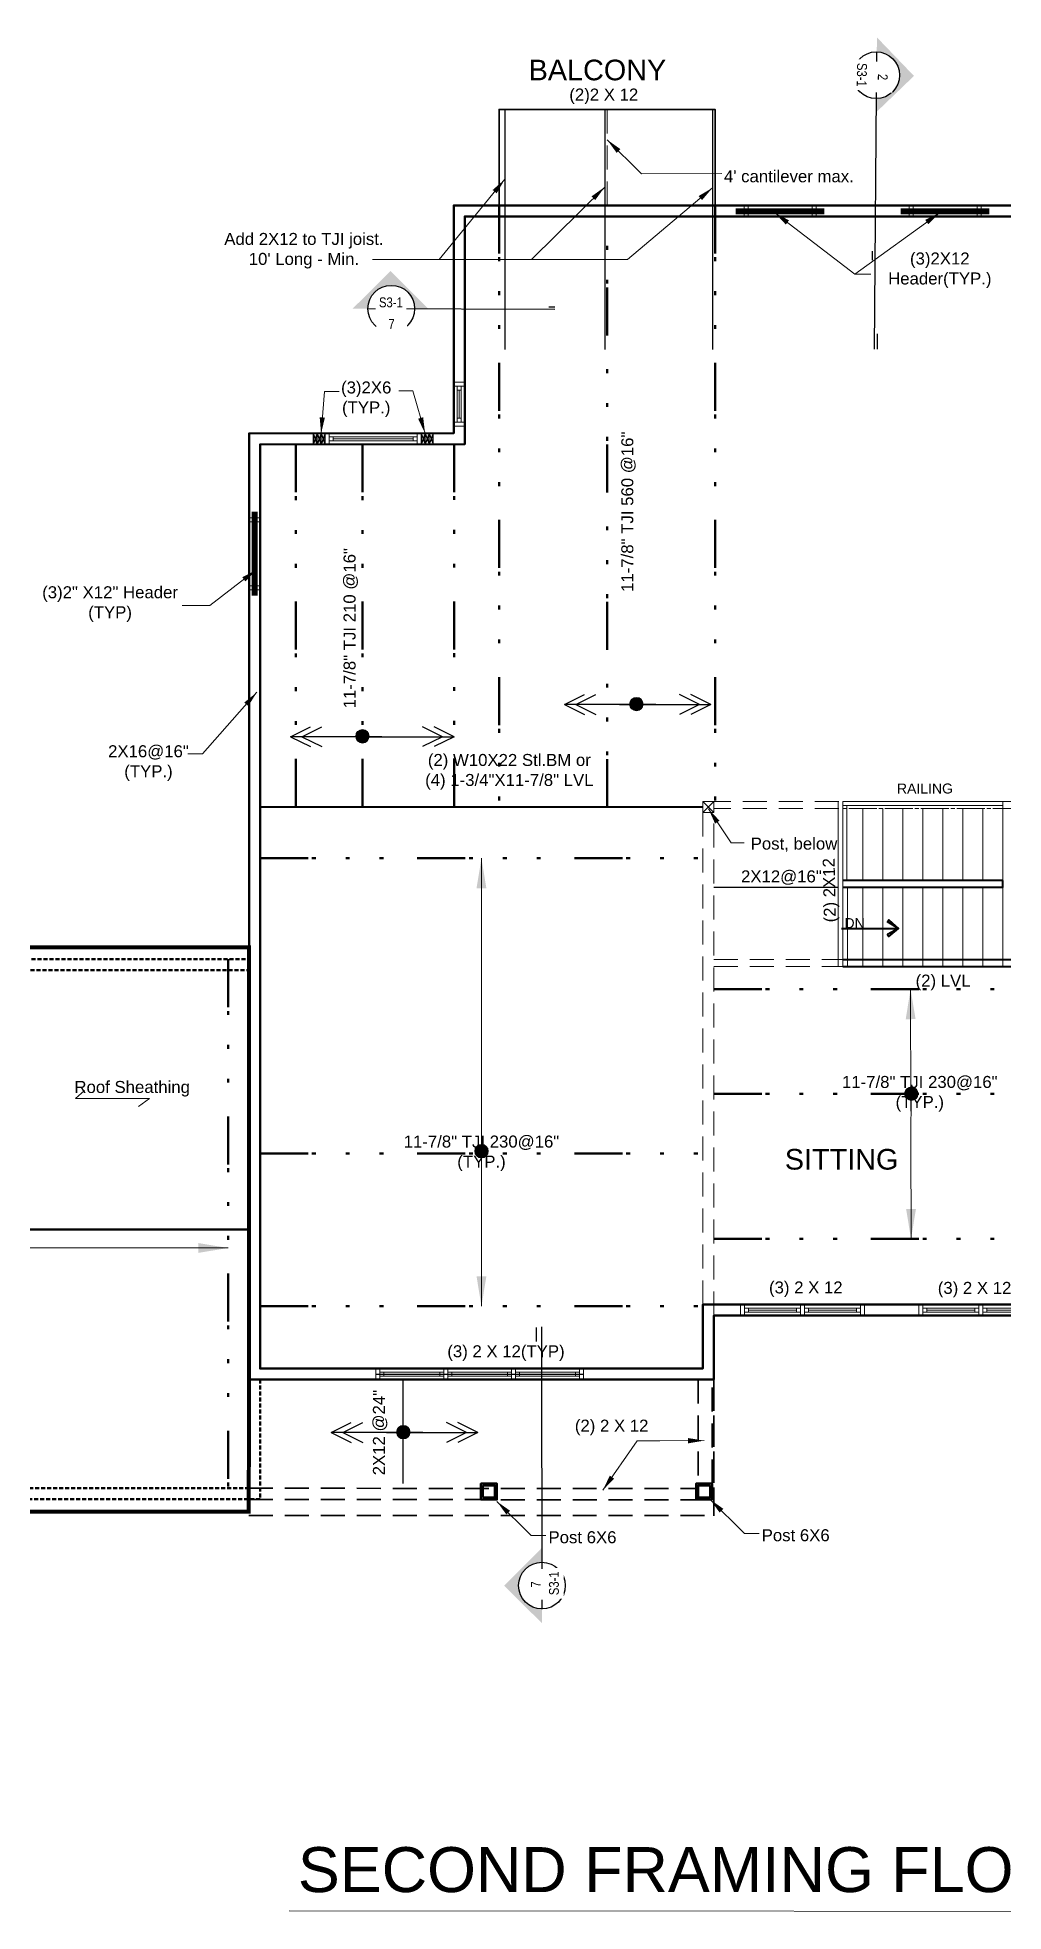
# Model space of a CAD drawing. Extents: x 4834 to 83801, y -13735 to 32221.
# Drawn here: x 13718 to 14201, y -8177 to -7240 of the extents above; entities that cross this region are included whole.
import ezdxf

# ---------------------------------------------------------------- set-up
doc = ezdxf.new("R2010")
doc.units = 0
doc.header["$LTSCALE"] = 8
doc.header["$MEASUREMENT"] = 0
for name, pattern in [('$0$DASHED2', [0.375, 0.25, -0.125]), ('$4$DASHED2', [0.375, 0.25, -0.125]), ('100776_PBASE$0$DASHED', [0.75, 0.5, -0.25]), ('11136-Civbase$0${ Gas Line }', [3.355, 1, -0.08, 0.08, -0.625, 0.08, -0.625, 0.08, -0.625, -0.08, 0.08]), ('Hidden (½x)', [0.1875, 0.125, -0.0625])]:
    doc.linetypes.add(name, pattern=pattern)
doc.layers.get('0').update_dxf_attribs({"lineweight": 9})
for name, color, linetype in [('$1$DETAIL', 1, 'Continuous'), ('1-N-FRAMING-TXT', 4, 'Continuous'), ('ANNSXTEXT', 2, 'Continuous'), ('PDF3_Text', 7, 'Continuous'), ('S-MARK', 3, 'Continuous')]:
    doc.layers.add(name, color=color, linetype=linetype)
for name, color, linetype, lineweight in [('A-LIGHT+', 133, 'Continuous', 9), ('A-stairs', 30, 'Continuous', 13), ('A-WALL', 7, 'Continuous', 40), ('A-Wall-New', 1, 'Continuous', 50), ('A-Wall-Partition', 3, 'Continuous', 35), ('A-windoor', 2, 'Continuous', 13), ('AA-text', 1, 'Continuous', 25), ('Details', 2, 'Continuous', 15), ('DIM', 8, 'Continuous', 5), ('TEXT', 6, 'Continuous', 25)]:
    doc.layers.add(name, color=color, linetype=linetype, lineweight=lineweight)
doc.styles.add('PDF Arial', font='arial.ttf')
doc.styles.get("Standard").update_dxf_attribs({"font": 'stylu.ttf'})
doc.styles.add('Technic', font='technic_.ttf', dxfattribs={"height": 9.27907})
doc.styles.add('TX_1-4in', font='arial.ttf', dxfattribs={"height": 4})
doc.dimstyles.new('Forum 24', dxfattribs={"dimscale": 24, "dimtxt": 0.1875, "dimasz": 0.09375, "dimexe": 0.0625, "dimexo": 0.0625, "dimgap": 0.125, "dimtad": 1, "dimdec": 4, "dimrnd": 1, "dimzin": 7, "dimdsep": 46, "dimlunit": 4, "dimtxsty": 'Standard', "dimblk": 'OBLIQUE', "dimblk1": 'DIMTICK', "dimblk2": 'OBLIQUE', "dimcen": -0.0625, "dimdle": 0.125, "dimclrd": 256, "dimclre": 256, "dimclrt": 256, "dimadec": 0, "dimazin": 0, "dimtfac": 1, "dimtdec": 4, "dimtmove": 1, "dimatfit": 3, "dimfxl": 0.0625, "dimtvp": 1.2, "dimfrac": 2, "dimtolj": 1, "dimtzin": 7, "dimlwd": 13, "dimarcsym": 0})

# ---------------------------------------------------------------- blocks, each defined once
blk = doc.blocks.new('*U434')
for p, q in [((-24, 0), (8, 0)), ((-24, -3.75), (-24, -1.75)), ((-24, -1.75), (8, -1.75)), ((8, -3.75), (-24, -3.75)), ((-24, -5.5), (8, -5.5)), ((-22, -1.75), (-22, -3.75)), ((6, -2.75), (-22, -2.75)), ((6, -1.75), (6, -3.75)), ((8, -1.75), (8, -3.75))]:
    blk.add_line(p, q)
blk.add_lwpolyline([(-24, -5.5), (-26, -5.5), (-26, 0), (-24, 0)], close=True)
at = {"extrusion": (0, 0, -1)}
blk.add_lwpolyline([(-8, -5.5), (-10, -5.5), (-10, 0), (-8, 0)], close=True, dxfattribs=at)
blk = doc.blocks.new('*U433')
for p, q in [((-36, 0), (8, 0)), ((-36, -3.75), (-36, -1.75)), ((-36, -1.75), (8, -1.75)), ((8, -3.75), (-36, -3.75)), ((-36, -5.5), (8, -5.5)), ((-34, -1.75), (-34, -3.75)), ((6, -2.75), (-34, -2.75)), ((6, -1.75), (6, -3.75)), ((8, -1.75), (8, -3.75))]:
    blk.add_line(p, q)
blk.add_lwpolyline([(-36, -5.5), (-38, -5.5), (-38, 0), (-36, 0)], close=True)
at = {"extrusion": (0, 0, -1)}
blk.add_lwpolyline([(-8, -5.5), (-10, -5.5), (-10, 0), (-8, 0)], close=True, dxfattribs=at)
blk = doc.blocks.new('*U512')
for p, q in [((-24, 0), (4, 0)), ((-24, -3.75), (-24, -1.75)), ((-24, -1.75), (4, -1.75)), ((4, -3.75), (-24, -3.75)), ((-24, -5.5), (4, -5.5)), ((-22, -1.75), (-22, -3.75)), ((2, -2.75), (-22, -2.75)), ((2, -1.75), (2, -3.75)), ((4, -1.75), (4, -3.75))]:
    blk.add_line(p, q)
blk.add_lwpolyline([(-24, -5.5), (-26, -5.5), (-26, 0), (-24, 0)], close=True)
at = {"extrusion": (0, 0, -1)}
blk.add_lwpolyline([(-4, -5.5), (-6, -5.5), (-6, 0), (-4, 0)], close=True, dxfattribs=at)
blk = doc.blocks.new('*U486')
for p, q in [((-24, 0), (-6, 0)), ((-24, -3.75), (-24, -1.75)), ((-24, -1.75), (-6, -1.75)), ((-6, -3.75), (-24, -3.75)), ((-24, -5.5), (-6, -5.5)), ((-22, -1.75), (-22, -3.75)), ((-8, -2.75), (-22, -2.75)), ((-8, -1.75), (-8, -3.75)), ((-6, -1.75), (-6, -3.75))]:
    blk.add_line(p, q)
blk.add_lwpolyline([(-24, -5.5), (-26, -5.5), (-26, 0), (-24, 0)], close=True)
at = {"extrusion": (0, 0, -1)}
blk.add_lwpolyline([(6, -5.5), (4, -5.5), (4, 0), (6, 0)], close=True, dxfattribs=at)
blk = doc.blocks.new('*U487')
for p, q in [((-54, 0), (-22, 0)), ((-54, -3.75), (-54, -1.75)), ((-54, -1.75), (-22, -1.75)), ((-22, -3.75), (-54, -3.75)), ((-54, -5.5), (-22, -5.5)), ((-52, -1.75), (-52, -3.75)), ((-24, -2.75), (-52, -2.75)), ((-24, -1.75), (-24, -3.75)), ((-22, -1.75), (-22, -3.75))]:
    blk.add_line(p, q)
blk.add_lwpolyline([(-54, -5.5), (-56, -5.5), (-56, 0), (-54, 0)], close=True)
at = {"extrusion": (0, 0, -1)}
blk.add_lwpolyline([(22, -5.5), (20, -5.5), (20, 0), (22, 0)], close=True, dxfattribs=at)
blk = doc.blocks.new('_Oblique')
at = {"color": 0, "linetype": 'ByBlock', "lineweight": -2}
blk.add_line((-0.5, -0.5), (0.5, 0.5), dxfattribs=at)
blk = doc.blocks.new('DIMTICK')
for p, q in [((0, 1), (0, -1)), ((-1, 0), (1, 0))]:
    blk.add_line(p, q)
at = {"const_width": 0.141}
blk.add_lwpolyline([(0.707, 0.707), (-0.707, -0.707)], dxfattribs=at)

msp = doc.modelspace()

# ---------------------------------------------------------------- hatches: boundary and pattern name
at = {"layer": 'DIM'}
h = msp.add_hatch(color=1, dxfattribs=at)
h.dxf.hatch_style = 1
edge = h.paths.add_edge_path()
edge.add_arc((14017.43466, -7573.15635), 3.37863, 0, 360)
h = msp.add_hatch(color=1, dxfattribs=at)
h.dxf.hatch_style = 1
edge = h.paths.add_edge_path()
edge.add_arc((13880.40792, -7589.23281), 3.37863, 0, 360)
h = msp.add_hatch(color=1, dxfattribs=at)
h.dxf.hatch_style = 1
edge = h.paths.add_edge_path()
edge.add_arc((14154.95588, -7767.976), 3.37863, 0, 360)
h = msp.add_hatch(color=1, dxfattribs=at)
h.dxf.hatch_style = 1
edge = h.paths.add_edge_path()
edge.add_arc((13939.94751, -7796.65747), 3.37863, 0, 360)
h = msp.add_hatch(color=1, dxfattribs=at)
h.dxf.hatch_style = 1
edge = h.paths.add_edge_path()
edge.add_arc((13900.85299, -7937.17835), 3.37863, 0, 360)
at = {"layer": 'S-MARK'}
for points in [[(14156.29476, -7259.07519), (14137.06566, -7277.56285), (14137.20698, -7270.37367, 1), (14137.66578, -7247.03526), (14137.8071, -7239.84609)], [(13951.32974, -8013.98451), (13970.11352, -7995.04457), (13970.14329, -8002.23507, 1), (13970.23992, -8025.57779), (13970.26969, -8032.76829)]]:
    msp.add_hatch(color=256, dxfattribs=at).paths.add_polyline_path(points)
h = msp.add_hatch(color=256, dxfattribs=at)
edge = h.paths.add_edge_path()
edge.add_line((13894.42984, -7356.58642), (13875.53703, -7375.41761))
edge.add_line((13875.53703, -7375.41761), (13883.17557, -7375.38384))
edge.add_arc((13894.84687, -7375.44526), 11.67146, -0.11388232, 179.6984626, ccw=False)
edge.add_line((13906.51831, -7375.46846), (13913.26103, -7375.47924))
edge.add_line((13913.26103, -7375.47924), (13894.42984, -7356.58642))

# ---------------------------------------------------------------- linework, layer by layer
at = {"layer": '$1$DETAIL'}
for p, q in [((13951.61341, -7275.85075), (13951.61341, -7395.85075)), ((14001.60536, -7275.85075), (14001.60536, -7395.85075)), ((14055.53781, -7275.85075), (14055.53781, -7395.85075)), ((14118.39314, -7664.89075), (14056.16488, -7664.89075))]:
    msp.add_line(p, q, dxfattribs=at)
at = {"layer": '$1$DETAIL', "color": 3}
msp.add_line((13887.05061, -7908.24194), (13991.05061, -7908.24194), dxfattribs=at)
at = {"layer": '1-N-FRAMING-TXT'}
msp.add_line((13900.85299, -7962.90723), (13900.85299, -7910.99194), dxfattribs=at)
for points in [[(14021.4239, -7573.3723), (13981.4239, -7573.37241), (13991.42389, -7568.40177)], [(14027.15548, -7573.3723), (13987.15548, -7573.37241), (13997.15546, -7568.40177)], [(14009.01995, -7573.3723), (14049.01995, -7573.37241), (14039.01997, -7568.40177)], [(14014.75153, -7573.3723), (14054.75153, -7573.37241), (14044.75154, -7568.40177)], [(14021.4239, -7573.3723), (13981.4239, -7573.37241), (13991.42391, -7578.34299)], [(14027.15548, -7573.3723), (13987.15548, -7573.37241), (13997.15549, -7578.34299)], [(14009.01995, -7573.3723), (14049.01995, -7573.37241), (14039.01994, -7578.34299)], [(14014.75153, -7573.3723), (14054.75153, -7573.37241), (14044.75152, -7578.34299)], [(13884.39715, -7589.44877), (13844.39715, -7589.44887), (13854.39714, -7584.47823)], [(13884.39715, -7589.44877), (13844.39715, -7589.44887), (13854.39716, -7594.41946)], [(13890.12873, -7589.44877), (13850.12873, -7589.44887), (13860.12872, -7584.47823)], [(13890.12873, -7589.44877), (13850.12873, -7589.44887), (13860.12874, -7594.41946)], [(13880.49734, -7589.44877), (13920.49734, -7589.44887), (13910.49736, -7584.47823)], [(13880.49734, -7589.44877), (13920.49734, -7589.44887), (13910.49733, -7594.41946)], [(13886.22892, -7589.44877), (13926.22892, -7589.44887), (13916.22893, -7584.47823)], [(13886.22892, -7589.44877), (13926.22892, -7589.44887), (13916.22891, -7594.41946)], [(13904.84222, -7937.39431), (13864.84222, -7937.39441), (13874.84221, -7932.42377)], [(13910.5738, -7937.39431), (13870.5738, -7937.39441), (13880.57379, -7932.42377)], [(13892.43828, -7937.39431), (13932.43828, -7937.39441), (13922.43829, -7932.42377)], [(13898.16986, -7937.39431), (13938.16986, -7937.39441), (13928.16987, -7932.42377)], [(13904.84222, -7937.39431), (13864.84222, -7937.39441), (13874.84224, -7942.365)], [(13910.5738, -7937.39431), (13870.5738, -7937.39441), (13880.57381, -7942.365)], [(13892.43828, -7937.39431), (13932.43828, -7937.39441), (13922.43827, -7942.365)], [(13898.16986, -7937.39431), (13938.16986, -7937.39441), (13928.16984, -7942.365)]]:
    msp.add_lwpolyline(points, dxfattribs=at)
at = {"layer": 'A-LIGHT+'}
for points in [[(14118.39314, -7664.89075), (14118.39314, -7621.89075)], [(14120.73248, -7664.89075), (14120.73248, -7621.89075)]]:
    msp.add_lwpolyline(points, dxfattribs=at)
at = {"layer": 'A-stairs'}
for p, q in [((14120.66204, -7621.89075), (14120.66204, -7661.39075)), ((14200.66204, -7621.89075), (14120.66204, -7621.89075)), ((14200.66204, -7623.89075), (14120.66204, -7623.89075)), ((14122.66204, -7623.89075), (14122.66204, -7661.39075)), ((14130.66204, -7625.39075), (14130.66204, -7661.39075)), ((14140.66204, -7625.39075), (14140.66204, -7661.39075)), ((14150.66204, -7625.39075), (14150.66204, -7661.39075)), ((14160.66204, -7625.39075), (14160.66204, -7661.39075)), ((14170.66204, -7625.39075), (14170.66204, -7661.39075)), ((14180.66204, -7625.39075), (14180.66204, -7661.39075)), ((14190.66204, -7625.39075), (14190.66204, -7661.39075)), ((14200.66204, -7621.89075), (14200.66204, -7661.39075)), ((14118.39314, -7664.89075), (14118.39314, -7704.41075)), ((14120.73248, -7664.89075), (14120.73248, -7704.41075)), ((14123.07182, -7664.89075), (14123.07182, -7704.41075)), ((14130.66204, -7664.89075), (14130.66204, -7704.41075)), ((14140.66204, -7664.89075), (14140.66204, -7704.41075)), ((14150.66204, -7664.89075), (14150.66204, -7704.41075)), ((14160.66204, -7664.89075), (14160.66204, -7704.41075)), ((14170.66204, -7664.89075), (14170.66204, -7704.41075)), ((14180.66204, -7664.89075), (14180.66204, -7704.41075)), ((14190.66204, -7664.89075), (14190.66204, -7704.41075)), ((14200.66204, -7664.89075), (14200.66204, -7704.41075))]:
    msp.add_line(p, q, dxfattribs=at)
msp.add_lwpolyline([(14050.71344, -7627.3898), (14056.23277, -7627.3898), (14056.23277, -7621.8698), (14050.71344, -7621.8698)], close=True, dxfattribs=at)
for points in [[(14050.71344, -7621.8698), (14056.23277, -7627.3898)], [(14056.23344, -7621.8698), (14050.71411, -7627.3898)]]:
    msp.add_lwpolyline(points, dxfattribs=at)
at = {"layer": 'A-WALL'}
for p, q in [((14200.66204, -7661.39075), (14120.66204, -7661.39075)), ((14200.66204, -7664.89075), (14200.66204, -7661.39075)), ((14200.66204, -7664.89075), (14120.66204, -7664.89075)), ((14120.73248, -7700.91075), (14236.16488, -7700.91075)), ((14120.66204, -7704.41075), (14236.16488, -7704.41075))]:
    msp.add_line(p, q, dxfattribs=at)
msp.add_lwpolyline([(14120.10463, -7685.28171), (14148.5853, -7685.28171), (14142.98463, -7688.32238), (14143.7853, -7689.28171), (14148.5853, -7685.28171), (14142.98463, -7682.02715), (14143.7853, -7681.06648), (14148.5853, -7685.28171)], dxfattribs=at)
at = {"layer": 'A-Wall-New'}
for points in [[(14656.74488, -7488.39921), (14656.74488, -7329.35075), (14460.74488, -7329.35075), (14460.74488, -7269.35075), (14213.34583, -7269.35075), (14213.34583, -7329.35075), (14038.58178, -7329.35075)], [(14662.24488, -7488.32698), (14662.24488, -7323.85075), (14466.24488, -7323.85075), (14466.24488, -7263.85075), (14207.84583, -7263.85075), (14207.84583, -7323.85075), (14042.55665, -7323.85075)], [(14042.55665, -7323.85075), (13926.0857, -7323.85075), (13926.0857, -7437.75808), (13823.73014, -7437.77988), (13823.72717, -7905.42864)], [(14038.58178, -7329.35075), (13931.5857, -7329.35075), (13931.5857, -7443.25682), (13829.23014, -7443.27862), (13829.23014, -7689.86661)], [(13823.73014, -7910.92867), (13823.73014, -7910.92867), (14056.16488, -7910.93008), (14056.16488, -7878.93008), (14236.16488, -7878.93008), (14236.16488, -7910.93008), (14466.24422, -7910.93008), (14466.24495, -7878.93008), (14662.24488, -7878.93008), (14662.24488, -7488.32698)], [(13829.23014, -7690.12485), (13829.23014, -7905.42867), (14050.66488, -7905.43008), (14050.66488, -7873.43008), (14241.66488, -7873.43008), (14241.66488, -7905.43008), (14460.74434, -7905.43008), (14460.74508, -7873.43008), (14656.74488, -7873.43008), (14656.74488, -7488.39921)], [(13823.73014, -7685.89173), (13823.73014, -7686.14998)], [(13829.23014, -7685.85421), (13829.23014, -7690.12485)], [(13352.13557, -7835.81231), (13823.65259, -7835.81231)]]:
    msp.add_lwpolyline(points, dxfattribs=at)
at = {"layer": 'A-Wall-New', "linetype": '$4$DASHED2'}
for points in [[(13829.23014, -7910.92867), (13829.23014, -7970.73534), (13540.87984, -7970.73534), (13540.88124, -7700.69594), (13823.73014, -7700.69594)], [(13823.73014, -7910.92867), (13823.73014, -7965.23534), (13546.37987, -7965.23534), (13546.38121, -7706.19594), (13823.73014, -7706.19594)]]:
    msp.add_lwpolyline(points, dxfattribs=at)
at = {"layer": 'A-Wall-New', "lineweight": 70}
for points in [[(13939.66696, -7970.92867), (13939.66696, -7962.92867), (13947.66696, -7962.92867), (13947.66696, -7970.92867)], [(13940.66696, -7969.92867), (13940.66696, -7963.92867), (13946.66696, -7963.92867), (13946.66696, -7969.92867)], [(14047.31142, -7970.92867), (14047.31142, -7962.92867), (14055.31142, -7962.92867), (14055.31142, -7970.92867)], [(14048.31142, -7969.92867), (14048.31142, -7963.92867), (14054.31142, -7963.92867), (14054.31142, -7969.92867)]]:
    msp.add_lwpolyline(points, close=True, dxfattribs=at)
at = {"layer": 'A-Wall-Partition', "linetype": '100776_PBASE$0$DASHED', "ltscale": 3}
for p, q in [((14048.31173, -7910.93008), (14048.31569, -7970.98827)), ((14055.31173, -7914.86617), (14055.31173, -7970.92867)), ((14056.16488, -7910.93008), (14056.16447, -7978.93354)), ((14056.16486, -7914.53025), (14056.16643, -7978.93354)), ((13823.57401, -7965.23534), (14048.31142, -7965.36316)), ((13823.57401, -7970.86477), (14056.16447, -7970.99258)), ((13823.57838, -7970.86477), (14056.16883, -7970.99258)), ((13823.57401, -7978.80572), (14056.16447, -7978.93354))]:
    msp.add_line(p, q, dxfattribs=at)
at = {"layer": 'A-Wall-Partition', "color": 55, "ltscale": 3, "true_color": 0x999b37}
msp.add_lwpolyline([(13948.79885, -7323.85075), (13948.79885, -7275.85075), (14056.79885, -7275.85075), (14056.79885, -7323.85075)], dxfattribs=at)
at = {"layer": 'ANNSXTEXT', "lineweight": 40}
for p, q in [((14067.2498, -7325.67822), (14111.34867, -7325.67822)), ((14067.2498, -7326.66401), (14111.34867, -7326.66401)), ((14149.78128, -7325.67822), (14193.88015, -7325.67822)), ((14149.78128, -7326.66401), (14193.88015, -7326.66401)), ((14067.2498, -7327.65665), (14111.34867, -7327.65665)), ((14149.78128, -7327.65665), (14193.88015, -7327.65665))]:
    msp.add_line(p, q, dxfattribs=at)
at = {"layer": 'ANNSXTEXT'}
for p, q in [((13857.72328, -7437.79126), (13855.72317, -7443.27298)), ((13855.72328, -7437.79126), (13855.72317, -7443.27298)), ((13855.72328, -7437.79126), (13857.72328, -7443.27258)), ((13857.72328, -7443.27258), (13857.72328, -7437.79126)), ((13857.72328, -7437.79126), (13859.72321, -7443.27213)), ((13859.72328, -7437.79126), (13857.72328, -7443.27258)), ((13859.72321, -7443.27213), (13859.72328, -7437.79126)), ((13861.72328, -7437.79126), (13859.72321, -7443.27213)), ((13859.72328, -7437.79126), (13861.72321, -7443.2717)), ((13861.72328, -7443.2924), (13861.72328, -7437.79126)), ((13909.7205, -7437.77535), (13911.7205, -7443.26105)), ((13911.7205, -7437.77535), (13909.7205, -7443.2924)), ((13909.7205, -7437.77535), (13909.72328, -7443.2924)), ((13911.7205, -7443.26105), (13911.7205, -7437.77535)), ((13911.7205, -7437.77535), (13913.7205, -7443.26062)), ((13913.7205, -7437.77535), (13911.7205, -7443.26105)), ((13913.7205, -7443.26062), (13913.7205, -7437.77535)), ((13913.7205, -7437.77535), (13915.72043, -7443.2602)), ((13915.7205, -7437.77535), (13913.7205, -7443.26062)), ((13915.72043, -7443.2602), (13915.7205, -7437.77535))]:
    msp.add_line(p, q, dxfattribs=at)
at = {"layer": 'ANNSXTEXT', "color": 3, "lineweight": 40}
for p, q in [((13825.48365, -7477.07555), (13825.48365, -7518.92152)), ((13826.46604, -7477.07555), (13826.46604, -7518.92152)), ((13827.46455, -7477.07555), (13827.46455, -7518.92152)), ((14050.71344, -7624.6298), (13829.23014, -7624.6298))]:
    msp.add_line(p, q, dxfattribs=at)
at = {"layer": 'Details', "linetype": 'Hidden (½x)', "ltscale": 2}
msp.add_line((14200.66204, -7625.39075), (14120.66204, -7625.39075), dxfattribs=at)
at = {"layer": 'DIM', "color": 3, "linetype": '$0$DASHED2', "ltscale": 6}
msp.add_line((14002.79885, -7275.85075), (14002.79885, -7323.85075), dxfattribs=at)
at = {"layer": 'DIM', "color": 4, "linetype": '11136-Civbase$0${ Gas Line }', "lineweight": 50, "ltscale": 3}
for p, q in [((13948.79885, -7323.85075), (13948.79885, -7624.6298)), ((14056.79885, -7323.85075), (14056.79885, -7621.30432)), ((14002.79885, -7624.6298), (14002.79885, -7329.35075)), ((13847.15115, -7443.26772), (13847.15115, -7624.6298)), ((13880.40792, -7443.26772), (13880.40792, -7624.6298)), ((13926.22892, -7443.23328), (13926.22892, -7624.59536)), ((13829.23014, -7650.24921), (14050.66488, -7650.24921)), ((13813.25112, -7700.69594), (13813.25112, -7965.23534)), ((14056.16488, -7715.68701), (14236.16488, -7715.68701)), ((14056.16488, -7767.976), (14236.16488, -7767.976)), ((13829.23014, -7797.77676), (14050.66488, -7797.77676)), ((14056.16488, -7840.53925), (14236.16488, -7840.53925)), ((13829.23014, -7874.23198), (14050.66488, -7874.23198))]:
    msp.add_line(p, q, dxfattribs=at)
at = {"layer": 'DIM', "color": 2, "linetype": '$0$DASHED2', "ltscale": 6}
for p, q in [((14460.74488, -7621.89075), (14050.66488, -7621.89075)), ((14050.66488, -7873.43008), (14050.66488, -7621.89075)), ((14460.74488, -7625.39075), (14056.16488, -7625.39075)), ((14056.16488, -7878.93008), (14056.16488, -7625.39075)), ((14056.16488, -7700.91075), (14236.16488, -7700.91075)), ((14056.16488, -7704.41075), (14236.16488, -7704.41075))]:
    msp.add_line(p, q, dxfattribs=at)
at = {"layer": 'DIM', "color": 1}
for p, q in [((13736.8647, -7770.36617), (13741.40404, -7766.27614)), ((13736.8647, -7770.36617), (13773.89574, -7770.36617)), ((13773.89574, -7770.36617), (13768.45401, -7774.35365))]:
    msp.add_line(p, q, dxfattribs=at)
at = {"layer": 'DIM', "const_width": 2}
msp.add_lwpolyline([(13823.73014, -7694.69594), (13211.01921, -7694.69594), (13211.01921, -7976.92867), (13823.57504, -7976.92867)], close=True, dxfattribs=at)
at = {"layer": 'DIM'}
msp.add_lwpolyline([(13843.79485, -8176.44372), (14348.86091, -8176.85825)], dxfattribs=at)
for centre in [(14017.43466, -7573.15635), (13880.40792, -7589.23281), (14154.95588, -7767.976), (13939.94751, -7796.65747), (13900.85299, -7937.17835)]:
    msp.add_circle(centre, 3.37863, dxfattribs=at)
at = {"layer": 'S-MARK', "color": 160}
for p, q in [((14137.62676, -7246.9692), (14136.32998, -7395.68286)), ((14135.4992, -7351.15973), (14135.4992, -7346.66503)), ((13883.11022, -7375.38365), (13976.5737, -7375.64794)), ((13976.57644, -7374.68117), (13973.64468, -7374.68131)), ((14138.10045, -7395.66171), (14138.10045, -7387.95246)), ((13967.49955, -7891.92643), (13967.47036, -7884.87494)), ((13970.28049, -8025.6429), (13970.10802, -7884.45403))]:
    msp.add_line(p, q, dxfattribs=at)
at = {"layer": 'S-MARK', "color": 202}
for centre in [(14137.43638, -7258.70447), (13894.84688, -7375.44313), (13970.1916, -8013.90643)]:
    msp.add_circle(centre, 11.67146, dxfattribs=at)

# ---------------------------------------------------------------- block references
at = {"layer": 'A-windoor', "lineweight": 25}
for name, p, rotation in [('*U434', (14081.29923, -7329.41401), 180), ('*U434', (14163.83072, -7329.41401), 180), ('*U486', (13926.0857, -7408.22286), 89.99999999999997), ('*U433', (13871.72328, -7443.2924), 180), ('*U487', (13823.71604, -7459.99853), 89.99999999999997), ('*U512', (14075.56885, -7878.90759), 180), ('*U512', (14105.56885, -7878.90759), 180), ('*U512', (14164.73824, -7878.90759), 180), ('*U512', (14194.73824, -7878.90759), 180), ('*U434', (13897.05061, -7910.99194), 180), ('*U434', (13931.05061, -7910.99194), 180), ('*U434', (13965.05061, -7910.99334), 180)]:
    msp.add_blockref(name, p, dxfattribs=dict(at, rotation=rotation))

# ---------------------------------------------------------------- texts
at = {"layer": 'A-WALL', "char_height": 5.010742, "width": 8.8696289, "attachment_point": 1, "style": 'PDF Arial'}
for s, insert in [('RAILING', (14147.77673, -7612.85459)), ('DN', (14121.52622, -7680.15019))]:
    msp.add_mtext(s, dxfattribs=dict(at, insert=insert))
at = {"layer": 'DIM', "insert": (13848.12238, -8167.47545), "char_height": 22.5, "attachment_point": 7, "style": 'PDF Arial'}
msp.add_mtext('SECOND FRAMING FLOOR PLAN ', dxfattribs=at)
at = {"layer": 'PDF3_Text', "lineweight": 0, "char_height": 10.307812, "style": 'PDF Arial'}
for s, insert, attachment_point in [('BALCONY', (14032.36746, -7261.39399), 9), ('SITTING', (14091.69186, -7806.04282), 7)]:
    msp.add_mtext(s, dxfattribs=dict(at, insert=insert, attachment_point=attachment_point))
at = {"layer": 'TEXT', "char_height": 4, "attachment_point": 5, "style": 'TX_1-4in'}
for s, insert, width in [('\\A1;{\\H1.5x;(2)2 X 12}', (14001.13971, -7269.27851), 108.6923986), ("\\A1;{\\H1.5x;4' cantilever max.}", (14093.72539, -7309.2806), 108.6923986), ("\\A1;{\\H1.5x;Add 2X12 to TJI joist. \\P10' Long - Min.}", (13851.1391, -7346.46638), 108.6923986), ('\\A1;{\\H1.5x;(3)2X12\\PHeader(TYP.)}', (14169.21573, -7356.25144), 108.6923986), ('\\A1;{\\H1.5x;(3)2X6\\P(TYP.)}', (13882.30116, -7420.73757), 108.6923986), ('\\A1;\\pxi-3,l4,t4;{\\H1.5x;(3)2" X12" Header\\P(TYP)}', (13752.18598, -7523.13229), 81.2009026), ('\\A1;{\\H1.5x;2X16@16"\\P(TYP.)}', (13773.38109, -7602.62251), 108.6923986), ('\\A1;\\pxi-3,l5,t5;{\\H1.5x;(2)^IW10X22 Stl.BM or \\P(4) 1-3/4"X11-7/8" LVL}', (13949.89057, -7606.9895), 108.6923986), ('\\A1;{\\H1.5x;Post, below }', (14096.29019, -7643.46032), 108.6923986), ('\\A1;\\pxi-3,l5,t5;{\\H1.5x;2X12@16"}', (14085.97746, -7659.89654), 108.6923986), ('\\A1;\\pxi-3,l5,t5;{\\H1.5x;(2)^ILVL}', (14166.85068, -7712.30999), 108.6923986), ('\\A1;{\\H1.5x;Roof Sheathing}', (13765.24589, -7765.48764), 108.6923986), ('\\A1;{\\H1.5x;11-7/8" TJI 230@16"\\P(TYP.)}', (14159.19977, -7767.976), 108.6923986), ('\\A1;{\\H1.5x;11-7/8" TJI 230@16"\\P(TYP.)}', (13939.94751, -7797.77676), 108.6923986), ('\\A1;\\pxi-3,l4,t4;{\\H1.5x;(3)^I2 X 12}', (14100.18424, -7865.71838), 108.6923986), ('\\A1;\\pxi-3,l4,t4;{\\H1.5x;(3)^I2 X 12}', (14184.60237, -7865.9401), 108.6923986), ('\\A1;\\pxi-3,l4,t4;{\\H1.5x;(3)^I2 X 12(TYP)}', (13950.21242, -7897.6415), 108.6923986), ('\\A1;\\pxi-3,l5,t5;{\\H1.5x;(2)^I2 X 12}', (14001.06872, -7934.82893), 108.6923986), ('\\A1;{\\H1.5x;Post 6X6}', (13990.48404, -7989.7592), 108.6923986), ('\\A1;{\\H1.5x;Post 6X6}', (14097.1285, -7988.7592), 108.6923986)]:
    msp.add_mtext(s, dxfattribs=dict(at, insert=insert, width=width))
at = {"layer": 'TEXT', "char_height": 4, "width": 108.6923986, "attachment_point": 5, "style": 'TX_1-4in'}
for s, insert, rotation in [('\\A1;{\\H1.5x;11-7/8" TJI 560 @16"}', (14013.49742, -7476.99027), 90), ('\\A1;{\\H1.5x;11-7/8" TJI 210 @16"}', (13874.56609, -7535.21516), 90), ('\\A1;\\pxi-3,l5,t5;{\\H1.5x;(2)^I2X12}', (14114.90877, -7670.2027), 91.22511773), ('\\A1;{\\H1.5x;2X12 @24"}', (13889.2517, -7937.39436), 90)]:
    msp.add_mtext(s, dxfattribs=dict(at, insert=insert, rotation=rotation))

# ---------------------------------------------------------------- leaders
at = {"layer": 'TEXT'}
for points, override in [([(14002.79885, -7290.95594), (14020.01418, -7307.99694), (14060.11154, -7307.9143)], {"dimasz": 0.333333, "dimtad": 0}), ([(14055.53781, -7314.99561), (14013.03995, -7350.80053), (13885.52678, -7350.8045)], {"dimasz": 0.333333, "dimtad": 0}), ([(13951.61341, -7310.7687), (13918.73128, -7350.80347), (13911.87569, -7350.80368)], {"dimasz": 0.333333, "dimtad": 0}), ([(14001.60536, -7314.61405), (13964.99878, -7350.80202), (13958.10552, -7350.80224)], {"dimasz": 0.333333, "dimtad": 0}), ([(14086.63563, -7327.45464), (14126.66925, -7358.25679), (14129.15223, -7358.24342)], {"dimasz": 0.333333, "dimtad": 0}), ([(14169.16711, -7327.45464), (14126.66925, -7358.25679), (14134.67615, -7358.26076)], {"dimasz": 0.333333, "dimtad": 0}), ([(13859.72328, -7437.79126), (13861.35337, -7416.79787), (13868.71559, -7416.79155)], {"dimasz": 0.333333, "dimtad": 0}), ([(13911.7205, -7437.77535), (13905.68704, -7416.57513), (13898.57187, -7416.57176)], {"dimasz": 0.333333, "dimtad": 0}), ([(13827.46455, -7505.93099), (13804.08404, -7523.83253), (13790.24261, -7523.83253)], {"dimasz": 0.333333, "dimtad": 0}), ([(13827.62001, -7567.23343), (13800.42341, -7598.01932), (13793.12905, -7598.03955)], {"dimasz": 0.333333, "dimtad": 0}), ([(14053.47311, -7625.51815), (14064.85205, -7642.55915), (14071.41743, -7642.56927)], {"dimasz": 0.333333, "dimtad": 0}), ([(13939.94751, -7650.24921), (13939.94751, -7774.65219), (13939.94751, -7798.87799)], {"dimasz": 0.625, "dimtad": 0}), ([(14154.5959, -7715.68701), (14154.74213, -7776.63107), (14154.72137, -7767.976)], {"dimasz": 0.625, "dimtad": 0}), ([(13939.94751, -7874.23198), (13939.94751, -7815.04511), (13939.94751, -7750.36217)], {"dimasz": 0.625, "dimtad": 0}), ([(14154.82727, -7840.53925), (14154.77589, -7790.69821), (14154.95588, -7767.976)], {"dimasz": 0.625, "dimtad": 0}), ([(13813.25112, -7845.09127), (13599.98658, -7845.09127), (13677.71258, -7845.09127)], {"dimasz": 0.625, "dimtad": 0}), ([(14000.64075, -7966.24826), (14017.85608, -7941.56503), (14029.09815, -7941.5758)], {"dimasz": 0.333333, "dimtad": 0}), ([(14051.3363, -7941.41933), (14017.85608, -7941.56503), (14029.09815, -7941.5758)], {"dimasz": 0.333333, "dimtad": 0}), ([(13947.66696, -7971.81702), (13964.88229, -7988.85802), (13972.17665, -7988.87826)], {"dimasz": 0.333333, "dimtad": 0}), ([(14054.31142, -7970.81702), (14071.52675, -7987.85802), (14078.82111, -7987.87826)], {"dimasz": 0.333333, "dimtad": 0})]:
    msp.add_leader(points, dimstyle='Forum 24', override=override, dxfattribs=at)

# ---------------------------------------------------------------- next in the draw order: texts
at = {"layer": 'AA-text', "char_height": 4.91048, "width": 10.4400576, "attachment_point": 8, "line_spacing_factor": 0.923738, "style": 'Technic', "bg_fill": 2}
for s, insert, rotation in [('2', (14138.2087, -7259.59208), 268.8738078), ('7', (13894.96557, -7385.54766), 359.90640096), ('7', (13969.58385, -8013.28766), 90.23717966)]:
    msp.add_mtext(s, dxfattribs=dict(at, insert=insert, rotation=rotation))

# ---------------------------------------------------------------- next in the draw order: texts
at = {"layer": 'AA-text', "char_height": 4.910484, "width": 10.4400576, "attachment_point": 8, "line_spacing_factor": 0.923738, "style": 'Technic', "bg_fill": 2}
for insert, rotation in [((14127.69127, -7258.4897), 268.8738078), ((13894.62493, -7374.81283), 359.90640096), ((13978.69019, -8012.7244), 90.23717966)]:
    msp.add_mtext('S3-1', dxfattribs=dict(at, insert=insert, rotation=rotation))

doc.saveas('drawing.dxf')
